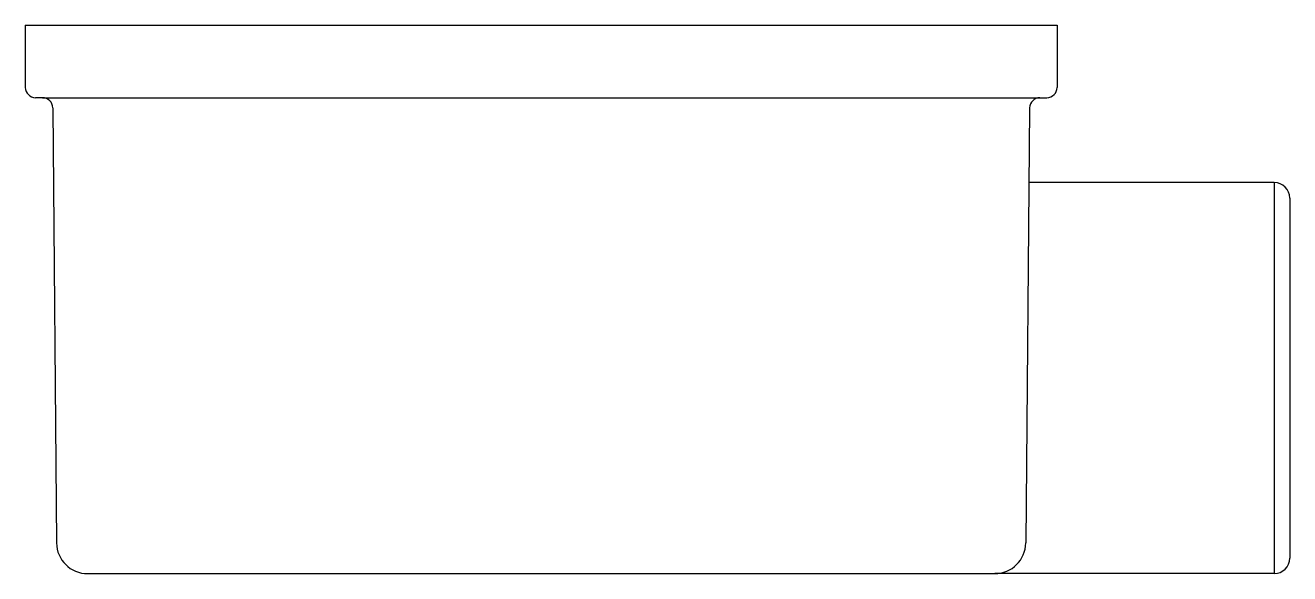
# Model space of a CAD drawing. Header units: millimetres. Extents: x -10151.137 to -10151.014, y -367.699 to -367.646.
import ezdxf

# ---------------------------------------------------------------- set-up
doc = ezdxf.new("R2010")
doc.units = ezdxf.units.MM
doc.layers.add('Tub_esgoto_caixas', color=2, linetype='Continuous')

msp = doc.modelspace()

# ---------------------------------------------------------------- linework, layer by layer
at = {"layer": 'Tub_esgoto_caixas'}
for p, q in [((-10151.1365, -367.64621), (-10151.0367, -367.64621)), ((-10151.1365, -367.64621), (-10151.1365, -367.65221)), ((-10151.0367, -367.64621), (-10151.0367, -367.65221)), ((-10151.13484, -367.65321), (-10151.1355, -367.65321)), ((-10151.03836, -367.65321), (-10151.0377, -367.65321)), ((-10151.13384, -367.65421), (-10151.13348, -367.69624)), ((-10151.03936, -367.65421), (-10151.03973, -367.69624)), ((-10151.0157, -367.66141), (-10151.03942, -367.66141)), ((-10151.0142, -367.66291), (-10151.0142, -367.69771)), ((-10151.13048, -367.69921), (-10151.04273, -367.69921)), ((-10151.0157, -367.69921), (-10151.04273, -367.69921))]:
    msp.add_line(p, q, dxfattribs=at)
at = {"layer": 'Tub_esgoto_caixas', "color": 1}
for p, q in [((-10151.13484, -367.65321), (-10151.03836, -367.65321)), ((-10151.0157, -367.66141), (-10151.0157, -367.69921))]:
    msp.add_line(p, q, dxfattribs=at)
at = {"layer": 'Tub_esgoto_caixas'}
for centre, radius, start, end in [((-10151.1355, -367.65221), 0.001, 180, 270), ((-10151.13484, -367.65421), 0.001, 0.5, 90), ((-10151.03836, -367.65421), 0.001, 90, 179.5), ((-10151.0377, -367.65221), 0.001, 270, 0), ((-10151.0157, -367.66291), 0.0015, 0, 90), ((-10151.13048, -367.69621), 0.003, 180.5, 270), ((-10151.04273, -367.69621), 0.003, 270, 359.5), ((-10151.0157, -367.69771), 0.0015, 270, 0)]:
    msp.add_arc(centre, radius, start, end, dxfattribs=at)

doc.saveas('drawing.dxf')
